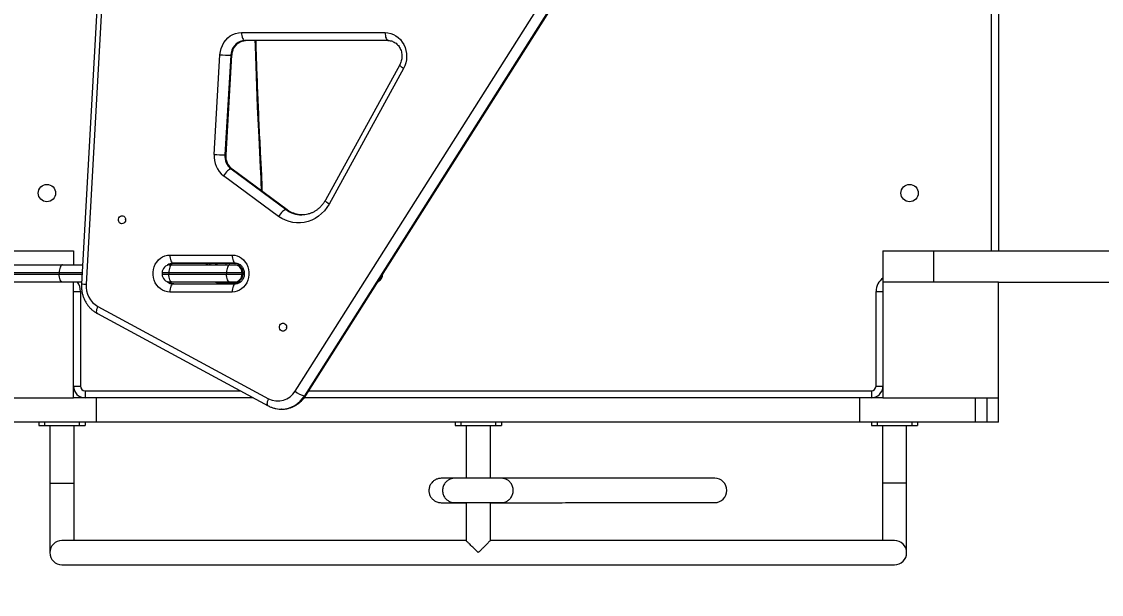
# Model space of a CAD drawing. Header units: millimetres. Extents: x -5609 to 5139, y -3980 to 3221.
# Drawn here: x -1465 to -531, y -393 to 102 of the extents above; entities that cross this region are included whole.
import ezdxf

# ---------------------------------------------------------------- set-up
doc = ezdxf.new("R2010")
doc.units = ezdxf.units.MM
for name, color, linetype in [('DIKOM_ОБЪЕКТ', 7, 'Continuous'), ('DIKOM_РАЗМЕР_ЗОНА', 7, 'Continuous'), ('DIKOM_РАЗМЕР_ОБЪЕКТА', 7, 'Continuous')]:
    doc.layers.add(name, color=color, linetype=linetype)
doc.styles.add('style1', font='arial.ttf', dxfattribs={"width": 0.8})
doc.dimstyles.new('1-50', dxfattribs={"dimtxt": 300, "dimasz": 200, "dimexe": 100, "dimexo": 0, "dimgap": 100, "dimtad": 1, "dimtxsty": 'style1', "dimcen": 200, "dimclrd": 7, "dimclre": 7, "dimclrt": 7, "dimadec": 1, "dimazin": 2, "dimtfac": 1, "dimtmove": 0, "dimatfit": 2, "dimfxl": 0, "dimlwd": 25, "dimlwe": 18, "dimarcsym": 0})

# ---------------------------------------------------------------- blocks, each defined once
blk = doc.blocks.new('A$Cc336a1e3')
at = {"color": 8, "linetype": 'Continuous', "lineweight": 15}
for p, q in [((2194, 1176.9), (2194, 1822.9)), ((1407.44, 1157.9), (1387.66, 1157.9)), ((1482.42, 1157.9), (1476.61, 1157.9)), ((1531.45, 1166.34), (1531.87, 1164.9)), ((1547.54, 1157.9), (1546.51, 1157.9)), ((1387.66, 1156.9), (1407.38, 1156.9)), ((1476.61, 1156.9), (1482.42, 1156.9)), ((1546.51, 1156.9), (1547.53, 1156.9)), ((1667.49, 1156.9), (1667.49, 1156.9)), ((1410, 1055.9), (1544.32, 1055.9)), ((1603.52, 1055.9), (2090, 1055.9)), ((1379.5, 975.9), (1400.5, 975.9)), ((2120.5, 975.9), (2099.5, 975.9))]:
    blk.add_line(p, q, dxfattribs=at)
at = {"color": 7, "linetype": 'Continuous', "lineweight": 15}
for p, q in [((2200, 1822.9), (2200, 1176.9)), ((2200, 1822.9), (2200, 1176.9)), ((1422.73, 1430.66), (1406.91, 1148.5)), ((1426.76, 1430.27), (1410.94, 1148.11)), ((1591.68, 1055.63), (1815.87, 1409.62)), ((1824.03, 1405.62), (1599.84, 1051.62)), ((1600.27, 1051.62), (1824.46, 1405.62)), ((1600.98, 1051.89), (1825.17, 1405.88)), ((1545.28, 1365.83), (1669.45, 1365.82)), ((1672.41, 1358.82), (1548.24, 1358.83)), ((1521.57, 1260.39), (1526.68, 1346.61)), ((1535.97, 1346.15), (1530.86, 1259.93)), ((1531.29, 1259.93), (1536.4, 1346.15)), ((1531.94, 1259.98), (1537.05, 1346.19)), ((1535.97, 1346.15), (1536.4, 1346.15)), ((1682.21, 1337.96), (1617.85, 1220.85)), ((1685.39, 1334.59), (1621.03, 1217.48)), ((1530.86, 1259.93), (1531.29, 1259.93)), ((1577.38, 1206.81), (1529.8, 1241.96)), ((1536.29, 1247.78), (1583.87, 1212.63)), ((1536.29, 1247.78), (1536.71, 1247.78)), ((1584.29, 1212.63), (1536.71, 1247.78)), ((1584.92, 1212.44), (1537.34, 1247.59)), ((1583.87, 1212.63), (1584.29, 1212.63)), ((1597.28, 1208.05), (1597.54, 1208.04)), ((1445.09, 1203.77), (1445.09, 1204.04)), ((1300, 1176.9), (1400, 1176.9)), ((1400, 1176.9), (1400, 1164.9)), ((2100, 1176.9), (2100, 1149.9)), ((2100, 1176.9), (2143.77, 1176.9)), ((2143.77, 1176.9), (2143.77, 1149.9)), ((2143.77, 1176.9), (2645.14, 1176.9)), ((1483.32, 1173.34), (1537.25, 1173.34)), ((1309.41, 1164.9), (1390.59, 1164.9)), ((1387.66, 1157.9), (1312.34, 1157.9)), ((1387.66, 1157.9), (1387.66, 1156.9)), ((1390.59, 1164.9), (1407.83, 1164.9)), ((1476.61, 1157.9), (1476.61, 1156.9)), ((1532.38, 1157.9), (1482.42, 1157.9)), ((1482.42, 1157.9), (1482.42, 1156.9)), ((1482.82, 1164.9), (1483.61, 1164.9)), ((1482.97, 1164.9), (1482.97, 1165.13)), ((1483.61, 1164.9), (1485.35, 1164.9)), ((1485.35, 1164.9), (1535.31, 1164.9)), ((1540.2, 1166.34), (1486.28, 1166.34)), ((1486.28, 1166.34), (1486.7, 1166.34)), ((1486.7, 1166.34), (1540.2, 1166.34)), ((1545.62, 1157.9), (1532.38, 1157.9)), ((1532.38, 1157.9), (1532.38, 1156.9)), ((1535.31, 1164.9), (1539.28, 1164.9)), ((1539.28, 1164.9), (1540.16, 1164.9)), ((1540.16, 1164.9), (1544.08, 1164.9)), ((1545.62, 1157.9), (1545.62, 1156.9)), ((1546.51, 1157.9), (1545.62, 1157.9)), ((1546.51, 1157.9), (1546.51, 1156.9)), ((1390.59, 1149.9), (1309.41, 1149.9)), ((1312.34, 1156.9), (1387.66, 1156.9)), ((1406.99, 1149.9), (1390.59, 1149.9)), ((1400, 1049.9), (1400, 1149.9)), ((1482.42, 1156.9), (1532.38, 1156.9)), ((1483.61, 1149.9), (1482.6, 1149.9)), ((1485.35, 1149.9), (1483.61, 1149.9)), ((1535.31, 1149.9), (1485.35, 1149.9)), ((1525.22, 1149.44), (1526.13, 1149.44)), ((1543.75, 1149.44), (1526.13, 1149.44)), ((1532.38, 1156.9), (1545.62, 1156.9)), ((1539.28, 1149.9), (1535.31, 1149.9)), ((1540.16, 1149.9), (1539.28, 1149.9)), ((1544.36, 1149.9), (1540.16, 1149.9)), ((1545.62, 1156.9), (1546.51, 1156.9)), ((1667.49, 1156.9), (1667.49, 1156.91)), ((2200, 1149.9), (2100, 1149.9)), ((2100, 1149.9), (2100, 1049.9)), ((2200, 1149.9), (2645.14, 1149.9)), ((2200, 1049.9), (2200, 1149.9)), ((1400, 1141.9), (1406, 1141.9)), ((1406, 1141.9), (1406, 1059.9)), ((1537.25, 1141.34), (1483.32, 1141.34)), ((1486.28, 1148.34), (1540.2, 1148.34)), ((1486.28, 1148.34), (1486.7, 1148.34)), ((2094, 1059.9), (2094, 1141.9)), ((2094, 1141.9), (2100, 1141.9)), ((1420.76, 1122.63), (1568.35, 1042.92)), ((1421.13, 1128.79), (1568.72, 1049.08)), ((1584.32, 1110.77), (1584.32, 1111.04)), ((1400, 1059.9), (1406, 1059.9)), ((1410, 1055.9), (1410, 1049.9)), ((2090, 1055.9), (2090, 1049.9)), ((2094, 1059.9), (2100, 1059.9)), ((1300, 1049.9), (1400, 1049.9)), ((1420, 1049.9), (1400, 1049.9)), ((1420, 1028.9), (1420, 1049.9)), ((1555.43, 1049.9), (1420, 1049.9)), ((2080, 1049.9), (1599.57, 1049.9)), ((1599.84, 1051.62), (1600.27, 1051.62)), ((2080, 1028.9), (2080, 1049.9)), ((2100, 1049.9), (2080, 1049.9)), ((2100, 1049.9), (2200, 1049.9)), ((2180, 1028.9), (2180, 1049.9)), ((2190, 1028.9), (2190, 1049.9)), ((2200, 1028.9), (2200, 1049.9)), ((1579.9, 1040.04), (1579.69, 1040.03)), ((1579.69, 1040.03), (1580.12, 1040.03)), ((1420, 1028.9), (1320, 1028.9)), ((1370, 1028.9), (1370, 1025.9)), ((1375, 1028.9), (1375, 1025.9)), ((1405, 1028.9), (1405, 1025.9)), ((1410, 1028.9), (1410, 1025.9)), ((2080, 1028.9), (1420, 1028.9)), ((1730, 1028.9), (1730, 1025.9)), ((1735, 1028.9), (1735, 1025.9)), ((1765, 1028.9), (1765, 1025.9)), ((1770, 1028.9), (1770, 1025.9)), ((2180, 1028.9), (2080, 1028.9)), ((2090, 1028.9), (2090, 1025.9)), ((2095, 1028.9), (2095, 1025.9)), ((2125, 1028.9), (2125, 1025.9)), ((2130, 1028.9), (2130, 1025.9)), ((2190, 1028.9), (2180, 1028.9)), ((2200, 1028.9), (2190, 1028.9)), ((1370, 1025.9), (1375, 1025.9)), ((1375, 1025.9), (1390, 1025.9)), ((1379.5, 1025.9), (1379.5, 975.9)), ((1390, 1025.9), (1405, 1025.9)), ((1400.5, 975.9), (1400.5, 1025.9)), ((1405, 1025.9), (1410, 1025.9)), ((1730, 1025.9), (1735, 1025.9)), ((1735, 1025.9), (1765, 1025.9)), ((1739.5, 1025.9), (1739.5, 980.26)), ((1760.5, 980.28), (1760.5, 1025.9)), ((1765, 1025.9), (1770, 1025.9)), ((2090, 1025.9), (2095, 1025.9)), ((2095, 1025.9), (2110, 1025.9)), ((2099.5, 1025.9), (2099.5, 975.9)), ((2110, 1025.9), (2125, 1025.9)), ((2120.5, 975.9), (2120.5, 1025.9)), ((2125, 1025.9), (2130, 1025.9)), ((1379.5, 975.9), (1379.5, 915.9)), ((1400.5, 926.4), (1400.5, 975.9)), ((2099.5, 975.9), (2099.5, 926.4)), ((2120.5, 915.9), (2120.5, 975.9)), ((1739.5, 959.17), (1739.5, 926.32)), ((1760.5, 926.33), (1760.5, 959.19)), ((1739.57, 926.4), (1390, 926.4)), ((2110, 926.4), (1760.42, 926.4)), ((1390, 905.4), (2110, 905.4))]:
    blk.add_line(p, q, dxfattribs=at)
at = {"color": 7, "linetype": 'Continuous', "lineweight": 15, "flags": 128}
for points in [[(1526.68, 1346.61), (1527.02, 1349.4), (1527.71, 1352.1), (1528.72, 1354.69), (1530.04, 1357.09), (1531.64, 1359.28), (1533.5, 1361.2), (1535.58, 1362.82), (1537.84, 1364.12), (1540.24, 1365.06), (1542.74, 1365.64), (1545.28, 1365.83)], [(1545.28, 1365.83), (1545.34, 1364.46), (1545.51, 1363.15), (1545.78, 1361.94), (1546.15, 1360.88), (1546.6, 1360.01), (1547.11, 1359.36), (1547.66, 1358.96), (1548.24, 1358.83)], [(1669.45, 1365.82), (1671.91, 1365.64), (1674.32, 1365.1), (1676.65, 1364.22), (1678.86, 1363.01), (1680.9, 1361.48), (1682.73, 1359.68), (1684.34, 1357.62), (1685.69, 1355.34), (1686.75, 1352.89), (1687.51, 1350.31), (1687.96, 1347.64), (1688.08, 1344.92), (1687.88, 1342.22), (1687.36, 1339.56), (1686.52, 1337), (1685.39, 1334.59)], [(1669.45, 1365.82), (1669.51, 1364.45), (1669.68, 1363.14), (1669.95, 1361.93), (1670.32, 1360.87), (1670.77, 1360), (1671.28, 1359.35), (1671.83, 1358.95), (1672.41, 1358.82)], [(1548.24, 1358.83), (1546.19, 1358.64), (1544.2, 1358.08), (1542.33, 1357.16), (1540.61, 1355.9), (1539.12, 1354.35), (1537.87, 1352.55), (1536.92, 1350.55), (1536.28, 1348.39), (1535.97, 1346.15)], [(1536.4, 1346.15), (1536.7, 1348.39), (1537.34, 1350.55), (1538.29, 1352.55), (1539.54, 1354.35), (1541.04, 1355.9), (1542.75, 1357.16), (1544.63, 1358.08), (1546.62, 1358.64), (1548.66, 1358.83)], [(1536.29, 1247.78), (1535.64, 1247.67), (1534.89, 1247.34), (1534.05, 1246.8), (1533.16, 1246.07), (1532.26, 1245.19), (1531.38, 1244.19), (1530.55, 1243.1), (1529.8, 1241.96)], [(1621.03, 1217.48), (1619.15, 1214.44), (1616.99, 1211.65), (1614.57, 1209.13), (1611.92, 1206.91), (1609.06, 1205.01), (1606.04, 1203.47), (1602.88, 1202.3), (1599.63, 1201.5), (1596.32, 1201.1), (1592.99, 1201.09), (1589.68, 1201.48), (1586.43, 1202.25), (1583.27, 1203.41), (1580.24, 1204.94), (1577.38, 1206.81)], [(1445.09, 1203.9), (1444.92, 1202.77), (1444.42, 1201.75), (1443.66, 1200.97), (1442.7, 1200.51), (1441.66, 1200.42), (1440.65, 1200.7), (1439.77, 1201.33), (1439.13, 1202.24), (1438.79, 1203.33), (1438.79, 1204.48), (1439.13, 1205.57), (1439.77, 1206.48), (1440.65, 1207.11), (1441.66, 1207.39), (1442.7, 1207.3), (1443.66, 1206.83), (1444.42, 1206.05), (1444.92, 1205.04), (1445.09, 1203.9)], [(1583.87, 1212.63), (1583.22, 1212.52), (1582.46, 1212.19), (1581.63, 1211.65), (1580.74, 1210.93), (1579.84, 1210.04), (1578.95, 1209.04), (1578.12, 1207.95), (1577.38, 1206.81)], [(1597.96, 1208.04), (1597.65, 1208.05), (1597.5, 1208.05)], [(1483.32, 1141.34), (1481.16, 1141.51), (1479.05, 1142.05), (1477.03, 1142.92), (1475.15, 1144.12), (1473.46, 1145.61), (1471.98, 1147.36), (1470.76, 1149.34), (1469.82, 1151.49), (1469.18, 1153.78), (1468.86, 1156.14), (1468.86, 1158.53), (1469.18, 1160.9), (1469.82, 1163.18), (1470.76, 1165.34), (1471.98, 1167.31), (1473.46, 1169.06), (1475.15, 1170.56), (1477.03, 1171.75), (1479.05, 1172.63), (1481.16, 1173.16), (1483.32, 1173.34)], [(1483.32, 1173.34), (1483.38, 1171.97), (1483.55, 1170.66), (1483.82, 1169.45), (1484.19, 1168.39), (1484.64, 1167.52), (1485.15, 1166.87), (1485.7, 1166.47), (1486.28, 1166.34)], [(1537.25, 1173.34), (1539.41, 1173.16), (1541.52, 1172.63), (1543.54, 1171.75), (1545.41, 1170.56), (1547.11, 1169.06), (1548.58, 1167.31), (1549.8, 1165.34), (1550.74, 1163.18), (1551.38, 1160.9), (1551.71, 1158.53), (1551.71, 1156.14), (1551.38, 1153.78), (1550.74, 1151.49), (1549.8, 1149.34), (1548.58, 1147.36), (1547.11, 1145.61), (1545.41, 1144.12), (1543.54, 1142.92), (1541.52, 1142.05), (1539.41, 1141.51), (1537.25, 1141.34)], [(1537.25, 1173.34), (1537.3, 1171.97), (1537.47, 1170.66), (1537.74, 1169.45), (1538.11, 1168.39), (1538.56, 1167.52), (1539.07, 1166.87), (1539.63, 1166.47), (1540.2, 1166.34)], [(1390.59, 1164.9), (1390.02, 1164.77), (1389.47, 1164.37), (1388.96, 1163.72), (1388.52, 1162.85), (1388.15, 1161.79), (1387.88, 1160.58), (1387.71, 1159.27), (1387.66, 1157.9)], [(1485.35, 1164.9), (1484.78, 1164.77), (1484.23, 1164.37), (1483.72, 1163.72), (1483.28, 1162.85), (1482.92, 1161.79), (1482.65, 1160.58), (1482.48, 1159.27), (1482.42, 1157.9)], [(1535.31, 1164.9), (1534.73, 1164.77), (1534.18, 1164.37), (1533.68, 1163.72), (1533.23, 1162.85), (1532.87, 1161.79), (1532.6, 1160.58), (1532.43, 1159.27), (1532.38, 1157.9)], [(1390.59, 1149.9), (1390.02, 1150.04), (1389.47, 1150.44), (1388.96, 1151.08), (1388.52, 1151.95), (1388.15, 1153.01), (1387.88, 1154.22), (1387.71, 1155.54), (1387.66, 1156.9)], [(1485.35, 1149.9), (1484.78, 1150.04), (1484.23, 1150.44), (1483.72, 1151.08), (1483.28, 1151.95), (1482.92, 1153.01), (1482.65, 1154.22), (1482.48, 1155.54), (1482.42, 1156.9)], [(1535.31, 1149.9), (1534.73, 1150.04), (1534.18, 1150.44), (1533.68, 1151.08), (1533.23, 1151.95), (1532.87, 1153.01), (1532.6, 1154.22), (1532.43, 1155.54), (1532.38, 1156.9)], [(1486.28, 1148.34), (1485.7, 1148.2), (1485.15, 1147.8), (1484.64, 1147.16), (1484.19, 1146.29), (1483.82, 1145.23), (1483.55, 1144.01), (1483.38, 1142.7), (1483.32, 1141.34)], [(1540.2, 1148.34), (1539.63, 1148.2), (1539.07, 1147.8), (1538.56, 1147.16), (1538.11, 1146.29), (1537.74, 1145.23), (1537.47, 1144.01), (1537.3, 1142.7), (1537.25, 1141.34)], [(1584.32, 1110.9), (1584.15, 1109.77), (1583.65, 1108.75), (1582.89, 1107.97), (1581.93, 1107.51), (1580.89, 1107.42), (1579.88, 1107.7), (1579, 1108.33), (1578.36, 1109.24), (1578.02, 1110.33), (1578.02, 1111.48), (1578.36, 1112.57), (1579, 1113.48), (1579.88, 1114.11), (1580.89, 1114.39), (1581.93, 1114.3), (1582.89, 1113.83), (1583.65, 1113.05), (1584.15, 1112.04), (1584.32, 1110.9)], [(1769.72, 980.29), (1769.53, 980.29), (1768.98, 980.29), (1768.06, 980.29), (1766.81, 980.28), (1765.23, 980.28), (1763.37, 980.28), (1761.25, 980.28), (1758.92, 980.28), (1756.42, 980.28), (1753.79, 980.27), (1751.08, 980.27), (1748.36, 980.27), (1745.65, 980.26), (1743.02, 980.26), (1740.52, 980.26), (1738.19, 980.26), (1736.07, 980.26), (1734.21, 980.25), (1732.63, 980.25), (1731.38, 980.25), (1730.46, 980.25), (1729.91, 980.25), (1729.72, 980.25)], [(1729.74, 959.15), (1729.93, 959.16), (1730.48, 959.16), (1731.4, 959.16), (1732.65, 959.16), (1734.23, 959.16), (1736.09, 959.16), (1738.21, 959.16), (1740.54, 959.17), (1743.04, 959.17), (1745.67, 959.17), (1748.38, 959.17), (1751.11, 959.18), (1753.81, 959.18), (1756.44, 959.18), (1758.94, 959.18), (1761.27, 959.19), (1763.39, 959.19), (1765.25, 959.19), (1766.83, 959.19), (1768.08, 959.19), (1769, 959.19), (1769.55, 959.19), (1769.74, 959.19)], [(1729.74, 959.15), (1729.93, 959.15), (1730.5, 959.15), (1731.43, 959.16), (1732.7, 959.16), (1734.31, 959.16), (1736.2, 959.16), (1738.35, 959.16), (1739.5, 959.16)], [(1760.5, 959.18), (1760.56, 959.18), (1762.84, 959.19), (1764.86, 959.19), (1766.57, 959.19), (1767.93, 959.19), (1768.93, 959.19), (1769.54, 959.19), (1769.74, 959.19)]]:
    blk.add_lwpolyline(points, dxfattribs=at)
at = {"color": 8, "linetype": 'Continuous', "lineweight": 15, "flags": 128}
for points in [[(1561.8, 1249.02), (1560.46, 1275.31), (1559.27, 1301.64), (1558.22, 1328), (1557.33, 1354.4), (1557.19, 1358.83)], [(1685.39, 1334.59), (1684.38, 1335.3), (1683.54, 1335.98), (1682.87, 1336.61), (1682.42, 1337.16), (1682.19, 1337.61), (1682.2, 1337.95), (1682.21, 1337.96)], [(1537.34, 1247.59), (1537.22, 1247.67), (1536.71, 1247.78)], [(1562.45, 1249.4), (1562.44, 1249.36), (1562.25, 1249.19), (1561.8, 1249.02)], [(1562.59, 1228.94), (1562.55, 1230.5), (1562.41, 1235.14), (1562.24, 1239.77), (1562.04, 1244.4), (1561.8, 1249.02)], [(1621.03, 1217.48), (1620.03, 1218.18), (1619.18, 1218.87), (1618.51, 1219.49), (1618.06, 1220.04), (1617.83, 1220.49), (1617.84, 1220.83), (1617.85, 1220.85)], [(1584.91, 1212.45), (1584.8, 1212.52), (1584.29, 1212.63)], [(1524.21, 1149.9), (1524.69, 1149.57), (1525.22, 1149.44)], [(1526.13, 1149.44), (1525.6, 1149.57), (1525.11, 1149.9)], [(1420.76, 1122.63), (1420.38, 1122.98), (1420.12, 1123.56), (1420.02, 1124.35), (1420.08, 1125.3), (1420.28, 1126.39), (1420.64, 1127.57), (1421.13, 1128.79)], [(1568.35, 1042.92), (1567.97, 1043.28), (1567.71, 1043.86), (1567.61, 1044.64), (1567.67, 1045.59), (1567.87, 1046.68), (1568.23, 1047.86), (1568.72, 1049.08)], [(1600.98, 1051.89), (1600.74, 1051.7), (1600.27, 1051.62)]]:
    blk.add_lwpolyline(points, dxfattribs=at)
at = {"color": 7, "linetype": 'Continuous', "lineweight": 15}
for centre in [(1377, 1226.9), (2123, 1226.9)]:
    blk.add_circle(centre, 7.5, dxfattribs=at)
for centre, radius, start, end in [((1539.72, 1517.07), 170.96, 265.62542, 268.74276), ((1542.83, 1258.83), 21.31, 175.79707, 232.3226), ((1534.61, 1430.86), 170.97, 265.62553, 268.74266), ((1544.88, 1258.9), 14.06, 175.79723, 232.32214), ((1545.3, 1258.9), 14.06, 175.79701, 232.32284), ((1483.61, 1157.9), 7, 90, 180), ((1538.93, 1158.22), 6.7, 357.32459, 87.04774), ((1539.82, 1158.22), 6.7, 357.32429, 87.04804), ((1483.61, 1156.9), 7, 180, 270), ((1538.93, 1156.59), 6.7, 272.95219, 2.67541), ((1539.82, 1156.59), 6.7, 272.9519, 2.67571), ((1660.49, 1156.9), 7, 295.27016, 0), ((1431.39, 1146.55), 20.51, 175.63811, 239.9654), ((1410, 1059.9), 10, 180, 270), ((1410, 1059.9), 4, 180, 270), ((1576.77, 1064.4), 17.31, 242.28302, 329.54201), ((1603.64, 1069.65), 18.42, 229.54419, 258.11181), ((2090, 1059.9), 4, 270, 0), ((2090, 1059.9), 10, 270, 0), ((1954.46, 969.74), 10.55, 270.17536, 89.71924), ((1390, 915.9), 10.5, 90, 180), ((2110, 915.9), 10.5, 0, 90), ((1390, 915.9), 10.5, 180, 270), ((2110, 915.9), 10.5, 270, 0)]:
    blk.add_arc(centre, radius, start, end, dxfattribs=at)
at = {"color": 8, "linetype": 'Continuous', "lineweight": 15}
for centre, radius, start, end in [((1536.64, 1347.46), 1.33, 259.33013, 288.0503), ((1531.53, 1261.23), 1.32, 259.28968, 288.09852), ((1597.64, 1231.01), 22.96, 233.15506, 269.11304), ((1598.09, 1231.1), 23.05, 233.22432, 268.53556), ((1486.34, 1158.62), 7.72, 90.45723, 129.82957), ((1486.74, 1158.69), 7.65, 90.28544, 127.85135), ((1520.74, 1167.69), 3.92, 200.2222, 225.29624), ((1521.64, 1167.69), 3.92, 200.2222, 225.29624), ((1520.46, 1170.66), 6.25, 292.99642, 316.26211), ((1392, 1141.9), 14, 0, 34.8499), ((1486.35, 1156.08), 7.75, 227.66478, 269.49876), ((1486.76, 1156.06), 7.72, 230.0365, 269.54036), ((2108, 1141.9), 14, 124.8499, 180), ((1411.89, 1178.85), 30.76, 260.67511, 268.22387), ((1579.34, 1063.95), 23.92, 271.33456, 328.97726), ((1579.74, 1064.01), 23.98, 270.90483, 328.89649)]:
    blk.add_arc(centre, radius, start, end, dxfattribs=at)
for centre, major_axis, ratio, start_param, end_param in [((1520.11, 1171.44), (1.15, 6.92), 0.901802, 3.654838, 4.043143), ((1526.34, 1156.44), (1.14, 6.92), 0.901809, 3.289526, 3.655033)]:
    blk.add_ellipse(centre, major_axis=major_axis, ratio=ratio, start_param=start_param, end_param=end_param, dxfattribs=at)
at = {"color": 7, "linetype": 'Continuous', "lineweight": 15}
for points, knots in [([(1537.05, 1346.19), (1537.08, 1346.5), (1537.15, 1347.48), (1537.46, 1349.1), (1538.08, 1351), (1538.92, 1352.76), (1539.98, 1354.35), (1541.22, 1355.73), (1542.61, 1356.89), (1544.13, 1357.8), (1545.75, 1358.44), (1547.28, 1358.78), (1548.25, 1358.81), (1548.66, 1358.83)], [0, 0, 0, 0, 0.043708, 0.139352, 0.235063, 0.330947, 0.427205, 0.524124, 0.622059, 0.721443, 0.822704, 0.926103, 1, 1, 1, 1]), ([(1562.45, 1249.4), (1562.22, 1253.75), (1561.55, 1266.36), (1560.54, 1287.26), (1559.47, 1312.12), (1558.57, 1335.97), (1558.08, 1351.55), (1557.86, 1358.83)], [0, 0, 0, 0, 0.119548, 0.346722, 0.573897, 0.801074, 1, 1, 1, 1]), ([(1672.41, 1358.82), (1672.65, 1358.81), (1673.47, 1358.79), (1674.88, 1358.56), (1676.58, 1357.96), (1678.19, 1357.07), (1679.66, 1355.91), (1680.96, 1354.5), (1682.06, 1352.89), (1682.94, 1351.12), (1683.58, 1349.21), (1683.97, 1347.21), (1684.09, 1345.18), (1683.95, 1343.15), (1683.55, 1341.18), (1682.96, 1339.43), (1682.44, 1338.41), (1682.21, 1337.96)], [0, 0, 0, 0, 0.030453, 0.106156, 0.181404, 0.255381, 0.327845, 0.398946, 0.468972, 0.538219, 0.606924, 0.67527, 0.743387, 0.811374, 0.879303, 0.947254, 1, 1, 1, 1]), ([(1537.34, 1247.59), (1537.13, 1247.75), (1536.44, 1248.28), (1535.36, 1249.36), (1534.2, 1250.91), (1533.25, 1252.64), (1532.54, 1254.51), (1532.08, 1256.49), (1531.89, 1258.33), (1531.93, 1259.49), (1531.94, 1259.98)], [0, 0, 0, 0, 0.061754, 0.20517, 0.346984, 0.487062, 0.625921, 0.763959, 0.901464, 1, 1, 1, 1]), ([(1563.25, 1228.45), (1563.18, 1231.1), (1563.03, 1236.99), (1562.73, 1243.97), (1562.51, 1248.29), (1562.45, 1249.4)], [0, 0, 0, 0, 0.379061, 0.840645, 1, 1, 1, 1]), ([(1617.85, 1220.85), (1617.63, 1220.46), (1616.95, 1219.26), (1615.65, 1217.38), (1613.88, 1215.3), (1611.93, 1213.44), (1609.81, 1211.83), (1607.56, 1210.49), (1605.19, 1209.42), (1602.73, 1208.63), (1600.2, 1208.18), (1598.38, 1208), (1597.41, 1208.06), (1597.29, 1208.06)], [0, 0, 0, 0, 0.049163, 0.151516, 0.254044, 0.356925, 0.460253, 0.56412, 0.668608, 0.773744, 0.879508, 0.985796, 1, 1, 1, 1]), ([(1597.53, 1208.07), (1596.85, 1208.1), (1595.31, 1208.15), (1592.93, 1208.61), (1590.44, 1209.37), (1588.03, 1210.45), (1586.2, 1211.52), (1585.2, 1212.24), (1584.92, 1212.44)], [0, 0, 0, 0, 0.153958, 0.348117, 0.541835, 0.734753, 0.926636, 1, 1, 1, 1]), ([(1482.42, 1164.66), (1482.6, 1164.82), (1483.14, 1165.31), (1484.16, 1165.83), (1485.41, 1166.26), (1486.27, 1166.31), (1486.7, 1166.34)], [0, 0, 0, 0, 0.140817, 0.418618, 0.707062, 1, 1, 1, 1]), ([(1514.29, 1166.34), (1514.3, 1166.32), (1514.63, 1165.93), (1515.4, 1165.41), (1516.2, 1165.06), (1516.57, 1164.9)], [0, 0, 0, 0, 0.026424, 0.561354, 1, 1, 1, 1]), ([(1540.2, 1166.34), (1540.37, 1166.33), (1541, 1166.32), (1542.08, 1166.1), (1543.41, 1165.52), (1544.62, 1164.65), (1545.68, 1163.54), (1546.54, 1162.23), (1547.18, 1160.76), (1547.59, 1159.17), (1547.75, 1157.53), (1547.65, 1155.89), (1547.31, 1154.31), (1546.74, 1152.84), (1545.96, 1151.52), (1545.02, 1150.39), (1543.94, 1149.49), (1542.75, 1148.83), (1541.49, 1148.41), (1540.64, 1148.36), (1540.2, 1148.34)], [0, 0, 0, 0, 0.023446, 0.088615, 0.152472, 0.213541, 0.27205, 0.328744, 0.384283, 0.439123, 0.493554, 0.547776, 0.601926, 0.65614, 0.710629, 0.76569, 0.821754, 0.879387, 0.939227, 1, 1, 1, 1]), ([(1486.7, 1148.34), (1486.54, 1148.34), (1485.91, 1148.36), (1484.82, 1148.57), (1483.51, 1149.17), (1482.63, 1149.71), (1482.25, 1150.12), (1482.23, 1150.14)], [0, 0, 0, 0, 0.108261, 0.409175, 0.704031, 0.986014, 1, 1, 1, 1]), ([(1522.8, 1149.9), (1522.85, 1149.88), (1523.31, 1149.66), (1524.14, 1149.5), (1524.9, 1149.46), (1525.22, 1149.44)], [0, 0, 0, 0, 0.077791, 0.611355, 1, 1, 1, 1]), ([(1406.91, 1148.5), (1406.89, 1147.92), (1406.83, 1146.36), (1406.98, 1143.81), (1407.43, 1140.89), (1408.18, 1138.05), (1409.21, 1135.3), (1410.52, 1132.69), (1412.08, 1130.25), (1413.89, 1128.01), (1415.91, 1125.99), (1418.08, 1124.25), (1419.73, 1123.19), (1420.63, 1122.7), (1420.76, 1122.63)], [0, 0, 0, 0, 0.055406, 0.149206, 0.243085, 0.336984, 0.430865, 0.524683, 0.618389, 0.711926, 0.805241, 0.898285, 0.985537, 1, 1, 1, 1]), ([(1580.24, 1040.07), (1580.49, 1040.06), (1581.65, 1040.02), (1583.71, 1040.27), (1586.38, 1040.82), (1588.98, 1041.71), (1591.48, 1042.87), (1593.84, 1044.33), (1596.04, 1046.04), (1598.06, 1048.01), (1599.71, 1049.97), (1600.61, 1051.33), (1600.98, 1051.89)], [0, 0, 0, 0, 0.030233, 0.141093, 0.25189, 0.362722, 0.473702, 0.584914, 0.696426, 0.808279, 0.920492, 1, 1, 1, 1]), ([(1568.35, 1042.92), (1568.86, 1042.66), (1570.19, 1041.98), (1572.45, 1041.12), (1575.11, 1040.44), (1577.61, 1040.06), (1579.22, 1040.06), (1579.91, 1040.06)], [0, 0, 0, 0, 0.141433, 0.370511, 0.5991, 0.82702, 1, 1, 1, 1]), ([(1717.93, 980.2), (1716.97, 980.13), (1715.08, 979.98), (1712.49, 978.82), (1710.57, 977.32), (1709.04, 975.5), (1707.85, 973.22), (1707.26, 970.39), (1707.47, 967.44), (1708.4, 964.86), (1709.95, 962.57), (1712.08, 960.71), (1714.86, 959.36), (1716.92, 959.19), (1717.93, 959.11)], [0, 0, 0, 0, 0.09252, 0.18184, 0.258802, 0.315132, 0.396436, 0.486131, 0.570961, 0.657735, 0.728997, 0.816023, 0.909527, 1, 1, 1, 1]), ([(1729.71, 980.23), (1729.19, 980.23), (1727.64, 980.23), (1725.36, 980.22), (1722.92, 980.22), (1720.87, 980.21), (1719.25, 980.21), (1718.13, 980.2), (1717.96, 980.2), (1717.87, 980.2)], [0, 0, 0, 0, 0.076039, 0.227078, 0.373642, 0.524221, 0.678805, 0.837393, 1, 1, 1, 1]), ([(1729.72, 980.25), (1729.72, 980.25), (1729.07, 980.25), (1727.67, 980.12), (1725.48, 979.47), (1723.18, 978.15), (1721.05, 976.03), (1719.5, 973.11), (1718.93, 969.68), (1719.51, 966.26), (1721.07, 963.34), (1723.21, 961.22), (1725.52, 959.93), (1727.71, 959.26), (1729.1, 959.19), (1729.74, 959.15)], [0, 0, 0, 0, 0.000309, 0.058279, 0.126465, 0.205786, 0.296107, 0.395569, 0.500307, 0.605045, 0.704508, 0.794829, 0.87401, 0.942096, 1, 1, 1, 1]), ([(1769.74, 959.19), (1770.38, 959.23), (1771.77, 959.3), (1773.96, 959.97), (1776.26, 961.27), (1778.4, 963.4), (1779.95, 966.31), (1780.53, 969.74), (1779.95, 973.17), (1778.4, 976.08), (1776.26, 978.2), (1773.96, 979.51), (1771.77, 980.16), (1770.37, 980.29), (1769.72, 980.29), (1769.72, 980.29)], [0, 0, 0, 0, 0.057904, 0.125991, 0.205171, 0.295492, 0.394955, 0.499693, 0.604432, 0.703894, 0.794214, 0.873535, 0.941722, 0.99969, 1, 1, 1, 1]), ([(1954.5, 980.28), (1954.19, 980.28), (1953.57, 980.28), (1952.64, 980.29), (1951.73, 980.29), (1950.83, 980.29), (1949.92, 980.29), (1949.03, 980.29), (1948.16, 980.29), (1947.31, 980.29), (1946.48, 980.29), (1945.67, 980.29), (1944.86, 980.29), (1944.04, 980.29), (1943.2, 980.29), (1942.34, 980.29), (1941.43, 980.29), (1940.47, 980.29), (1939.45, 980.29), (1938.38, 980.29), (1936.26, 980.29), (1932.77, 980.29), (1927.29, 980.29), (1920.9, 980.29), (1912.71, 980.29), (1902.46, 980.28), (1890.01, 980.28), (1876.82, 980.27), (1863.18, 980.26), (1848.16, 980.25), (1831.86, 980.24), (1814.44, 980.23), (1797.38, 980.22), (1782.6, 980.22), (1773.97, 980.21), (1770.58, 980.21)], [0, 0, 0, 0, 0.021836, 0.042591, 0.062264, 0.080855, 0.098364, 0.11479, 0.129287, 0.142822, 0.155397, 0.16701, 0.177663, 0.18842, 0.198418, 0.20846, 0.218563, 0.228728, 0.238954, 0.249241, 0.259589, 0.297049, 0.334833, 0.372621, 0.410421, 0.464438, 0.518468, 0.572507, 0.626536, 0.680536, 0.749238, 0.817925, 0.886623, 0.955353, 1, 1, 1, 1]), ([(1717.88, 959.11), (1717.91, 959.11), (1717.97, 959.1), (1718.5, 959.1), (1719.31, 959.1), (1720.39, 959.1), (1721.68, 959.1), (1723.09, 959.1), (1724.55, 959.1), (1726.03, 959.1), (1727.52, 959.1), (1728.99, 959.1), (1730.47, 959.1), (1731.94, 959.1), (1733.46, 959.1), (1735, 959.1), (1736.62, 959.1), (1738.11, 959.1), (1739.1, 959.1), (1739.5, 959.1)], [0, 0, 0, 0, 0.090532, 0.178675, 0.262215, 0.341166, 0.415535, 0.485321, 0.546923, 0.604449, 0.657895, 0.707258, 0.752534, 0.798234, 0.840821, 0.883622, 0.926687, 0.97002, 1, 1, 1, 1]), ([(1717.98, 959.11), (1718.03, 959.11), (1718.13, 959.11), (1718.88, 959.11), (1720.08, 959.12), (1721.76, 959.12), (1723.91, 959.13), (1726.45, 959.13), (1729.33, 959.14), (1732.49, 959.14), (1735.9, 959.15), (1738.3, 959.16), (1739.5, 959.16)], [0, 0, 0, 0, 0.088167, 0.179619, 0.274374, 0.372448, 0.473852, 0.578594, 0.680409, 0.785187, 0.89292, 1, 1, 1, 1]), ([(1760.5, 959.11), (1762.67, 959.11), (1767.59, 959.11), (1779.72, 959.12), (1797.18, 959.13), (1819.67, 959.14), (1839.13, 959.15), (1855.14, 959.16), (1867.63, 959.17), (1879.94, 959.18), (1891.82, 959.18), (1903.05, 959.19), (1913.39, 959.19), (1920.87, 959.2), (1925.97, 959.2), (1929.18, 959.2), (1932.04, 959.2), (1934.07, 959.2), (1935.46, 959.2), (1936.33, 959.2), (1937.16, 959.2), (1937.95, 959.2), (1938.73, 959.2), (1939.53, 959.2), (1940.38, 959.2), (1941.31, 959.2), (1942.32, 959.2), (1943.4, 959.2), (1944.5, 959.2), (1945.6, 959.2), (1946.7, 959.2), (1947.79, 959.2), (1948.83, 959.2), (1949.81, 959.2), (1950.76, 959.19), (1951.69, 959.19), (1952.62, 959.19), (1953.54, 959.19), (1954.16, 959.19), (1954.48, 959.19)], [0, 0, 0, 0, 0.028662, 0.064874, 0.151024, 0.237111, 0.323199, 0.370167, 0.417159, 0.464168, 0.51118, 0.558188, 0.605181, 0.652159, 0.672398, 0.692195, 0.711354, 0.729876, 0.736979, 0.743984, 0.750891, 0.7577, 0.764468, 0.771827, 0.779953, 0.788848, 0.799954, 0.812065, 0.825181, 0.839302, 0.85443, 0.870565, 0.887707, 0.904306, 0.921752, 0.940045, 0.959184, 0.979169, 1, 1, 1, 1]), ([(1750, 915.9), (1750, 915.91), (1749.2, 916.69), (1747.59, 918.28), (1745.47, 920.37), (1743.67, 922.16), (1741.98, 923.84), (1740.52, 925.31), (1739.59, 926.28), (1739.59, 926.31), (1739.59, 926.32)], [0, 0, 0, 0, 0.001042, 0.167965, 0.339765, 0.459776, 0.582625, 0.761523, 0.903726, 1, 1, 1, 1]), ([(1760.43, 926.33), (1760.45, 926.35), (1760.55, 926.43), (1760.06, 925.91), (1759.16, 925), (1758.01, 923.83), (1756.67, 922.5), (1755.01, 920.85), (1752.74, 918.61), (1751.03, 916.92), (1750.01, 915.91), (1750, 915.9)], [0, 0, 0, 0, 0.035893, 0.16201, 0.294925, 0.396533, 0.501042, 0.640341, 0.783596, 0.998959, 1, 1, 1, 1])]:
    blk.add_open_spline(points, degree=3, knots=knots, dxfattribs=at)
blk = doc.blocks.new('*D1')
at = {"layer": 'Defpoints', "color": 0, "transparency": 16777216}
for p in [(791.33, 1721.44), (-4598.5, -1272.9), (790.33, -1272.9)]:
    blk.add_point(p, dxfattribs=at)
at = {"layer": 'DIKOM_РАЗМЕР_ОБЪЕКТА', "color": 7, "lineweight": 18, "transparency": 16777216}
for p, q in [((791.33, 1721.44), (-4698.5, 1721.44)), ((790.33, -1272.9), (-4698.5, -1272.9))]:
    blk.add_line(p, q, dxfattribs=at)
at = {"layer": 'DIKOM_РАЗМЕР_ОБЪЕКТА', "color": 7, "lineweight": 25, "transparency": 16777216}
blk.add_line((-4598.5, 1521.44), (-4598.5, -1072.9), dxfattribs=at)
at = {"layer": 'DIKOM_РАЗМЕР_ОБЪЕКТА', "color": 7, "transparency": 16777216}
for points in [[(-4631.83, 1521.44), (-4565.17, 1521.44), (-4598.5, 1721.44)], [(-4631.83, -1072.9), (-4565.17, -1072.9), (-4598.5, -1272.9)]]:
    blk.add_solid(points, dxfattribs=at)
at = {"layer": 'DIKOM_РАЗМЕР_ОБЪЕКТА', "color": 7, "transparency": 16777216, "insert": (-4851.77, 224.27), "char_height": 300, "attachment_point": 5, "rotation": 90, "style": 'style1'}
blk.add_mtext('3000', dxfattribs=at)
blk = doc.blocks.new('*D2')
at = {"layer": 'Defpoints', "color": 0, "transparency": 16777216}
for p in [(-5158.5, 3221.44), (639.33, 3221.44), (2080.28, -2772.9)]:
    blk.add_point(p, dxfattribs=at)
at = {"layer": 'DIKOM_РАЗМЕР_ЗОНА', "color": 7, "lineweight": 18, "transparency": 16777216}
for p, q in [((639.33, 3221.44), (-5258.5, 3221.44)), ((2080.28, -2772.9), (-5258.5, -2772.9))]:
    blk.add_line(p, q, dxfattribs=at)
at = {"layer": 'DIKOM_РАЗМЕР_ЗОНА', "color": 7, "lineweight": 25, "transparency": 16777216}
blk.add_line((-5158.5, -2572.9), (-5158.5, 3021.44), dxfattribs=at)
at = {"layer": 'DIKOM_РАЗМЕР_ЗОНА', "color": 7, "transparency": 16777216}
for points in [[(-5191.83, 3021.44), (-5125.17, 3021.44), (-5158.5, 3221.44)], [(-5191.83, -2572.9), (-5125.17, -2572.9), (-5158.5, -2772.9)]]:
    blk.add_solid(points, dxfattribs=at)
at = {"layer": 'DIKOM_РАЗМЕР_ЗОНА', "color": 7, "transparency": 16777216, "insert": (-5411.67, 224.27), "char_height": 300, "attachment_point": 5, "rotation": 90, "style": 'style1'}
blk.add_mtext('6000', dxfattribs=at)
blk = doc.blocks.new('*D3')
at = {"layer": 'Defpoints', "color": 0, "transparency": 16777216}
for p in [(3639.92, 380.08), (-2820.17, -123), (3639.92, -3311)]:
    blk.add_point(p, dxfattribs=at)
at = {"layer": 'DIKOM_РАЗМЕР_ОБЪЕКТА', "color": 7, "lineweight": 18, "transparency": 16777216}
for p, q in [((3639.92, 380.08), (3639.92, -3411)), ((-2820.17, -123), (-2820.17, -3411))]:
    blk.add_line(p, q, dxfattribs=at)
at = {"layer": 'DIKOM_РАЗМЕР_ОБЪЕКТА', "color": 7, "lineweight": 25, "transparency": 16777216}
blk.add_line((-2620.17, -3311), (3439.92, -3311), dxfattribs=at)
at = {"layer": 'DIKOM_РАЗМЕР_ОБЪЕКТА', "color": 7, "transparency": 16777216}
for points in [[(-2620.17, -3277.67), (-2620.17, -3344.33), (-2820.17, -3311)], [(3439.92, -3277.67), (3439.92, -3344.33), (3639.92, -3311)]]:
    blk.add_solid(points, dxfattribs=at)
at = {"layer": 'DIKOM_РАЗМЕР_ОБЪЕКТА', "color": 7, "transparency": 16777216, "insert": (300, -3057.83), "char_height": 300, "attachment_point": 5, "style": 'style1'}
blk.add_mtext('6450', dxfattribs=at)

msp = doc.modelspace()

# ---------------------------------------------------------------- block references
at = {"layer": 'DIKOM_ОБЪЕКТ'}
msp.add_blockref('A$Cc336a1e3', (-2820.166, -1272.903), dxfattribs=at)

# ---------------------------------------------------------------- dimensions: what is measured, and where the dimension line sits
at = {"layer": 'DIKOM_РАЗМЕР_ЗОНА'}
dim = msp.add_linear_dim(base=(-5158.5, 3221.444), p1=(2080.276, -2772.903), p2=(639.334, 3221.444), angle=90, text='6000', dimstyle='1-50', dxfattribs=at)
dim.commit()
dim.dimension.update_dxf_attribs({"geometry": '*D2', "text_midpoint": (-5158.5, 224.27), "dimtype": 160})
at = {"layer": 'DIKOM_РАЗМЕР_ОБЪЕКТА'}
dim = msp.add_linear_dim(base=(-4598.5, -1272.903), p1=(791.335, 1721.444), p2=(790.335, -1272.903), angle=90, text='3000', dimstyle='1-50', dxfattribs=at)
dim.commit()
dim.dimension.update_dxf_attribs({"geometry": '*D1', "text_midpoint": (-4598.5, 224.27), "dimtype": 160})
dim = msp.add_linear_dim(base=(3639.915, -3311), p1=(-2820.166, -123), p2=(3639.915, 380.085), text='6450', dimstyle='1-50', dxfattribs=at)
dim.commit()
dim.dimension.update_dxf_attribs({"geometry": '*D3', "text_midpoint": (300, -3311), "dimtype": 160})

doc.saveas('drawing.dxf')
